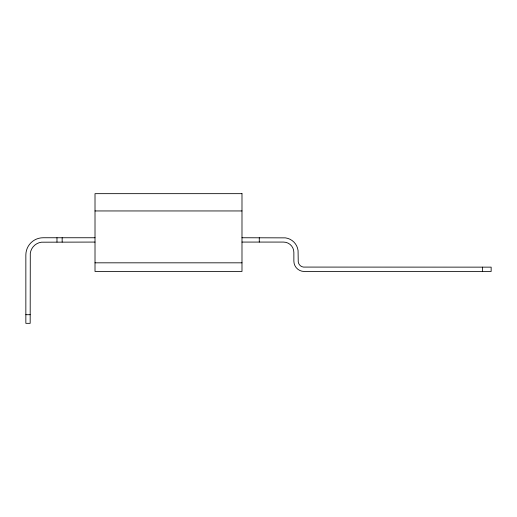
<?xml version="1.0" encoding="UTF-8"?>
<svg xmlns="http://www.w3.org/2000/svg" width="517" height="517" viewBox="0 0 517 517"><rect width="100%" height="100%" fill="white"/><g stroke="black" fill="none" stroke-linecap="round" stroke-linejoin="round"><path stroke-width="0.78" d="M95.012 210.949L241.988 210.949M95.012 237.749L43.144 237.749A17.294 17.294 0 0 0 25.85 255.043L25.85 323.338L30.173 323.338L30.29 253.349A12.957 12.957 0 0 1 41.45 242.195L95.012 242.072M241.988 237.749L285.403 237.865A14.709 14.709 0 0 1 298.063 250.532L298.244 261.88A6.042 6.042 0 0 0 303.447 267.082L491.15 267.147L491.15 271.47L304.235 271.47A10.372 10.372 0 0 1 293.863 261.091L293.863 252.451A10.372 10.372 0 0 0 283.484 242.072L241.988 242.072M95.012 262.823L241.988 262.823M25.85 314.698L30.173 314.698M482.503 267.147L482.503 271.47M259.275 237.749L259.275 242.072M62.163 237.749L62.163 242.072M56.973 237.749L56.973 242.072M241.988 193.662L95.012 193.662L95.012 271.47L241.988 271.47L241.988 193.662"/></g></svg>
